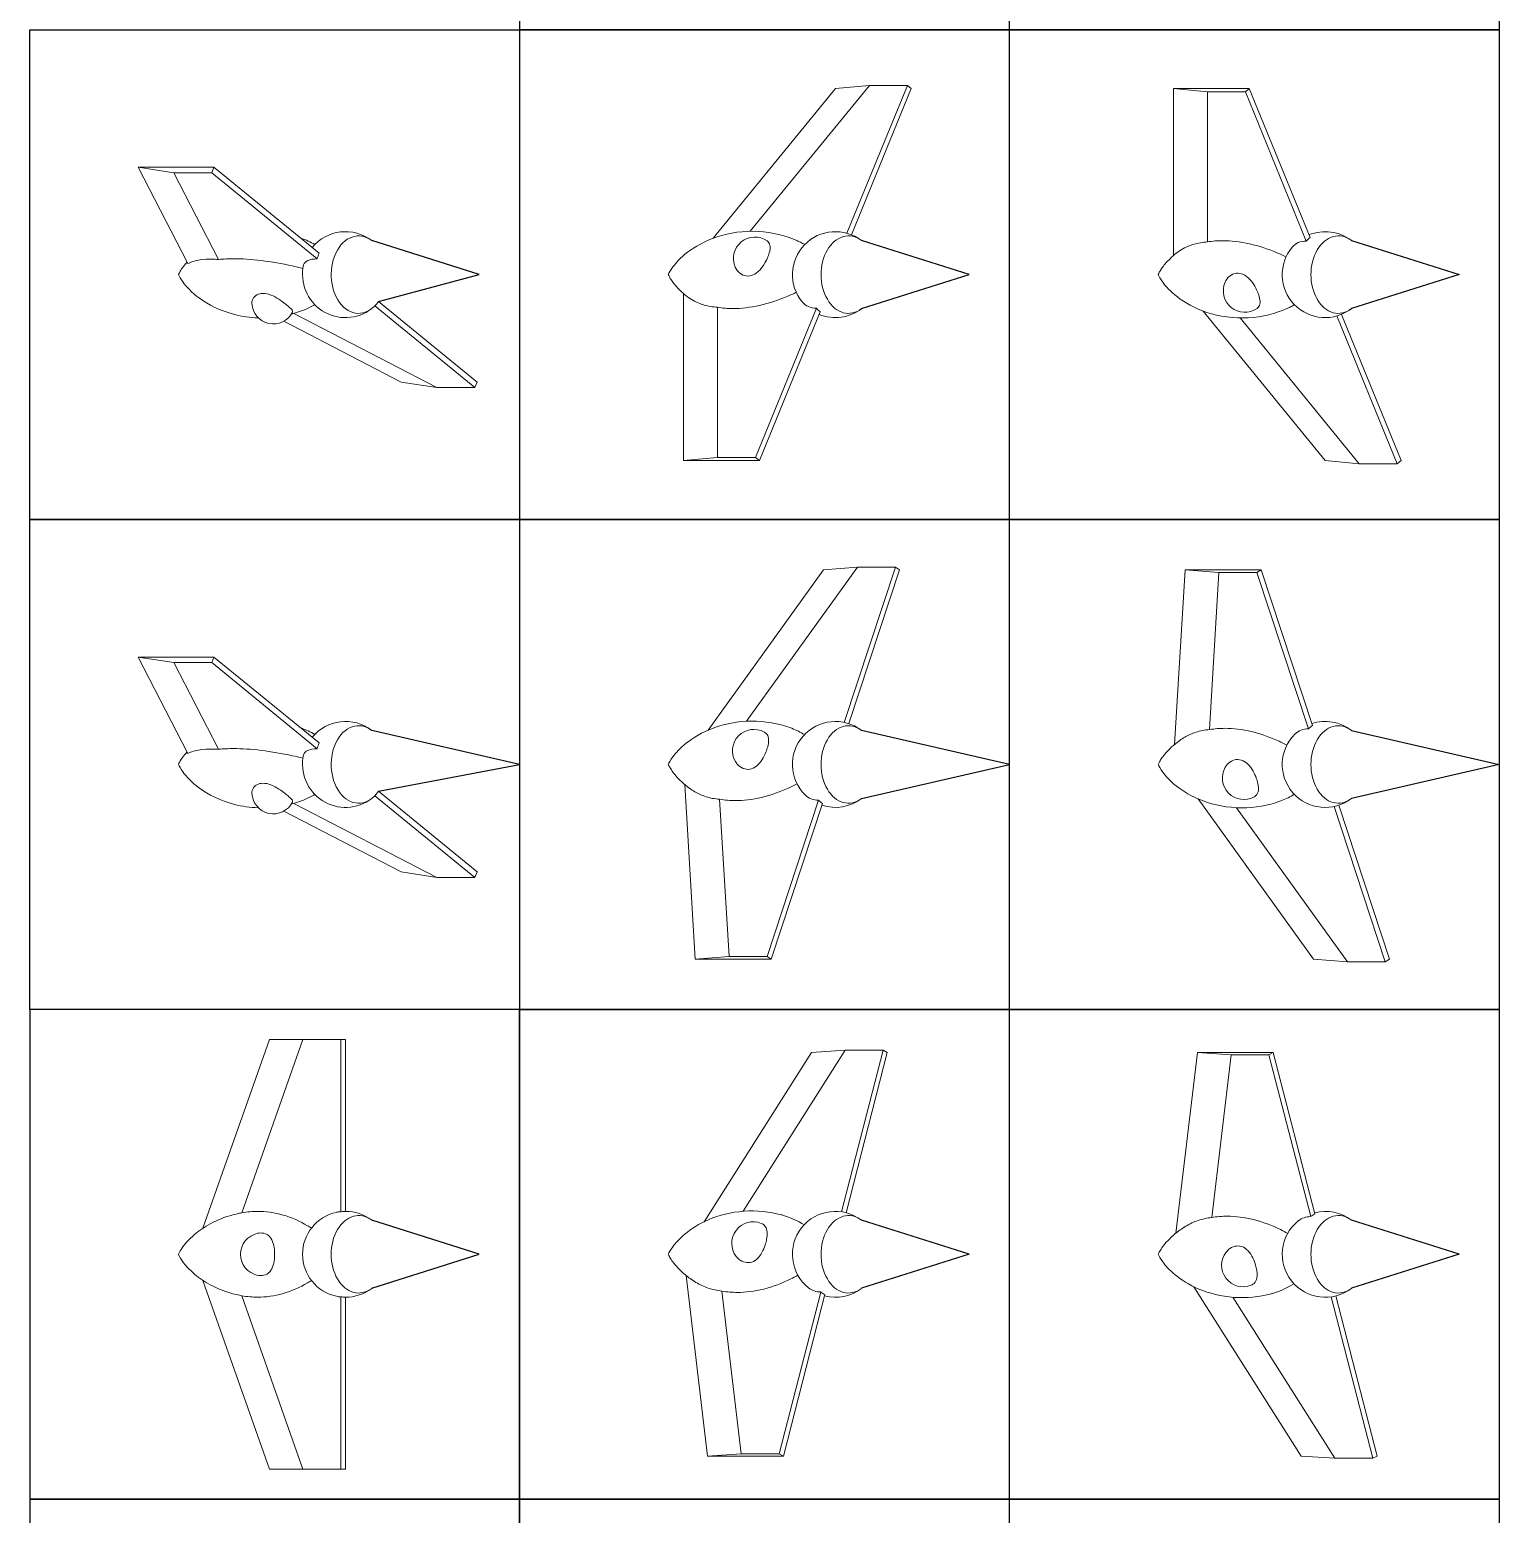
# Model space of a CAD drawing. Header units: inches. Extents: x -34 to 0, y 0 to 137.
# Drawn here: x -34.21 to 0, y 33.86 to 68.43 of the extents above; entities that cross this region are included whole.
import ezdxf

# ---------------------------------------------------------------- set-up
doc = ezdxf.new("R2010")
doc.units = ezdxf.units.IN
doc.header["$MEASUREMENT"] = 0

msp = doc.modelspace()

# ---------------------------------------------------------------- linework, layer by layer
at = {"color": 0, "linetype": 'Continuous', "lineweight": 0, "extrusion": (-0.707107, 1e-16, 0.707107)}
for p, q in [((-17.438, 63.735), (-14.665, 67.131)), ((-14.665, 67.131), (-15.457, 67.056)), ((-13.781, 67.131), (-15.187, 63.688)), ((-14.665, 67.131), (-13.781, 67.131)), ((-13.781, 67.131), (-13.689, 67.056)), ((-18.3, 63.574), (-15.457, 67.056)), ((-13.689, 67.056), (-15.079, 63.651)), ((-18.993, 58.395), (-18.993, 62.282)), ((-18.201, 58.47), (-18.201, 61.964)), ((-15.899, 61.944), (-17.317, 58.47)), ((-15.811, 61.859), (-17.225, 58.395)), ((-18.201, 58.47), (-18.993, 58.395)), ((-17.317, 58.47), (-18.201, 58.47)), ((-17.317, 58.47), (-17.225, 58.395)), ((-17.225, 58.395), (-18.993, 58.395)), ((-18.416, 52.123), (-15.731, 55.852)), ((-17.526, 52.327), (-14.943, 55.916)), ((-14.943, 55.916), (-15.731, 55.852)), ((-14.059, 55.916), (-15.252, 52.299)), ((-13.963, 55.852), (-15.144, 52.271)), ((-14.943, 55.916), (-14.059, 55.916)), ((-14.059, 55.916), (-13.963, 55.852)), ((-18.719, 46.789), (-18.965, 50.854)), ((-17.931, 46.853), (-18.152, 50.509)), ((-15.849, 50.488), (-17.048, 46.853)), ((-15.756, 50.415), (-16.951, 46.789)), ((-17.931, 46.853), (-18.719, 46.789)), ((-16.951, 46.789), (-18.719, 46.789)), ((-17.048, 46.853), (-17.931, 46.853)), ((-17.048, 46.853), (-16.951, 46.789)), ((-30.183, 40.522), (-28.63, 44.916)), ((-29.278, 40.882), (-27.852, 44.916)), ((-27.852, 44.916), (-28.63, 44.916)), ((-27.852, 44.916), (-26.968, 44.916)), ((-26.968, 44.916), (-26.968, 40.905)), ((-26.968, 44.916), (-26.862, 44.916)), ((-26.862, 44.916), (-26.862, 40.916)), ((-18.513, 40.674), (-16.016, 44.615)), ((-17.607, 40.917), (-15.232, 44.666)), ((-15.232, 44.666), (-16.016, 44.615)), ((-14.348, 44.666), (-15.315, 40.906)), ((-15.232, 44.666), (-14.348, 44.666)), ((-14.248, 44.615), (-15.208, 40.885)), ((-14.348, 44.666), (-14.248, 44.615)), ((-18.434, 35.218), (-18.934, 39.424)), ((-28.63, 34.916), (-30.183, 39.31)), ((-17.65, 35.269), (-18.101, 39.06)), ((-27.852, 34.916), (-29.278, 38.951)), ((-26.968, 38.928), (-26.968, 34.916)), ((-26.862, 38.916), (-26.862, 34.916)), ((-15.796, 39.038), (-16.766, 35.269)), ((-15.699, 38.977), (-16.666, 35.218)), ((-17.65, 35.269), (-18.434, 35.218)), ((-16.766, 35.269), (-17.65, 35.269)), ((-16.766, 35.269), (-16.666, 35.218)), ((-27.852, 34.916), (-28.63, 34.916)), ((-26.968, 34.916), (-27.852, 34.916)), ((-26.968, 34.916), (-26.862, 34.916)), ((-16.666, 35.218), (-18.434, 35.218))]:
    msp.add_line(p, q, dxfattribs=at)
at = {"color": 0, "linetype": 'Continuous', "lineweight": 0, "extrusion": (-0.707107, -1e-16, 0.707107)}
for p, q in [((-6.796, 66.981), (-7.588, 67.056)), ((-7.588, 67.056), (-7.588, 63.168)), ((-5.82, 67.056), (-7.588, 67.056)), ((-5.912, 66.981), (-6.796, 66.981)), ((-6.796, 66.981), (-6.796, 63.487)), ((-5.912, 66.981), (-5.82, 67.056)), ((-4.494, 63.507), (-5.912, 66.981)), ((-4.406, 63.592), (-5.82, 67.056)), ((-30.861, 65.096), (-31.692, 65.225)), ((-31.692, 65.225), (-30.53, 62.981)), ((-29.924, 65.225), (-31.692, 65.225)), ((-29.977, 65.096), (-30.861, 65.096)), ((-30.861, 65.096), (-29.816, 63.078)), ((-29.977, 65.096), (-29.924, 65.225)), ((-27.52, 63.09), (-29.977, 65.096)), ((-27.474, 63.225), (-29.924, 65.225)), ((-23.853, 60.096), (-26.181, 61.996)), ((-23.8, 60.225), (-26.097, 62.101)), ((-6.896, 61.877), (-4.053, 58.395)), ((-28.298, 61.639), (-25.568, 60.225)), ((-28.068, 61.82), (-24.737, 60.096)), ((-6.033, 61.716), (-3.261, 58.32)), ((-2.377, 58.32), (-3.782, 61.763)), ((-2.285, 58.395), (-3.675, 61.8)), ((-24.737, 60.096), (-25.568, 60.225)), ((-23.853, 60.096), (-23.8, 60.225)), ((-24.737, 60.096), (-23.853, 60.096)), ((-3.261, 58.32), (-4.053, 58.395)), ((-3.261, 58.32), (-2.377, 58.32)), ((-2.377, 58.32), (-2.285, 58.395)), ((-7.315, 55.852), (-7.56, 51.788)), ((-6.527, 55.789), (-7.315, 55.852)), ((-5.547, 55.852), (-7.315, 55.852)), ((-6.527, 55.789), (-6.748, 52.133)), ((-5.643, 55.789), (-6.527, 55.789)), ((-5.643, 55.789), (-5.547, 55.852)), ((-4.444, 52.154), (-5.643, 55.789)), ((-4.351, 52.227), (-5.547, 55.852)), ((-30.861, 53.691), (-31.692, 53.821)), ((-31.692, 53.821), (-30.53, 51.576)), ((-29.924, 53.821), (-31.692, 53.821)), ((-29.977, 53.691), (-30.861, 53.691)), ((-30.861, 53.691), (-29.816, 51.674)), ((-29.977, 53.691), (-29.924, 53.821)), ((-27.52, 51.685), (-29.977, 53.691)), ((-27.474, 51.821), (-29.924, 53.821)), ((-23.853, 48.691), (-26.181, 50.592)), ((-23.8, 48.821), (-26.097, 50.696)), ((-7.011, 50.519), (-4.326, 46.789)), ((-28.298, 50.234), (-25.568, 48.821)), ((-28.068, 50.415), (-24.737, 48.691)), ((-6.122, 50.314), (-3.538, 46.726)), ((-2.655, 46.726), (-3.847, 50.342)), ((-2.558, 46.789), (-3.739, 50.371)), ((-24.737, 48.691), (-25.568, 48.821)), ((-23.853, 48.691), (-23.8, 48.821)), ((-24.737, 48.691), (-23.853, 48.691)), ((-3.538, 46.726), (-4.326, 46.789)), ((-3.538, 46.726), (-2.655, 46.726)), ((-2.655, 46.726), (-2.558, 46.789)), ((-7.03, 44.615), (-7.53, 40.408)), ((-6.245, 44.563), (-7.03, 44.615)), ((-5.262, 44.615), (-7.03, 44.615)), ((-5.362, 44.563), (-5.262, 44.615)), ((-4.294, 40.856), (-5.262, 44.615)), ((-6.245, 44.563), (-6.696, 40.772)), ((-5.362, 44.563), (-6.245, 44.563)), ((-4.391, 40.794), (-5.362, 44.563)), ((-7.108, 39.159), (-4.611, 35.218)), ((-6.202, 38.915), (-3.827, 35.166)), ((-2.943, 35.166), (-3.911, 38.926)), ((-2.843, 35.218), (-3.803, 38.948)), ((-3.827, 35.166), (-4.611, 35.218)), ((-3.827, 35.166), (-2.943, 35.166)), ((-2.943, 35.166), (-2.843, 35.218))]:
    msp.add_line(p, q, dxfattribs=at)
for p, q in [((-23.746, 62.725), (-26.252, 63.518)), ((-12.342, 62.725), (-14.847, 63.518)), ((-3.443, 63.518), (-0.937, 62.725)), ((-26.097, 62.101), (-23.746, 62.725)), ((-14.847, 61.933), (-12.342, 62.725)), ((-0.937, 62.725), (-3.443, 61.933)), ((-22.809, 51.321), (-26.252, 52.113)), ((-11.405, 51.321), (-14.847, 52.113)), ((-3.443, 52.113), (0, 51.321)), ((-26.097, 50.696), (-22.809, 51.321)), ((-14.847, 50.528), (-11.405, 51.321)), ((0, 51.321), (-3.443, 50.528)), ((-23.746, 39.916), (-26.252, 40.709)), ((-12.342, 39.916), (-14.847, 40.709)), ((-0.937, 39.916), (-3.443, 40.709)), ((-26.252, 39.124), (-23.746, 39.916)), ((-12.342, 39.916), (-14.847, 39.124)), ((-0.937, 39.916), (-3.443, 39.124))]:
    msp.add_line(p, q)
for points in [[(-22.809, 79.832), (-22.809, 68.428), (-11.405, 68.428), (-11.405, 79.832)], [(-11.405, 68.428), (-11.405, 79.832), (0, 79.832), (0, 68.428)], [(-34.214, 57.023), (-34.214, 68.428), (-22.809, 68.428), (-22.809, 57.023)], [(-22.809, 68.428), (-22.809, 57.023), (-11.405, 57.023), (-11.405, 68.428)], [(-11.405, 57.023), (-11.405, 68.428), (0, 68.428), (0, 57.023)], [(-34.214, 45.619), (-34.214, 57.023), (-22.809, 57.023), (-22.809, 45.619)], [(-22.809, 57.023), (-22.809, 45.619), (-11.405, 45.619), (-11.405, 57.023)], [(-11.405, 45.619), (-11.405, 57.023), (0, 57.023), (0, 45.619)], [(-34.214, 45.619), (-34.214, 34.214), (-22.809, 34.214), (-22.809, 45.619)], [(-22.809, 45.619), (-22.809, 34.214), (-11.405, 34.214), (-11.405, 45.619)], [(-11.405, 34.214), (-11.405, 45.619), (0, 45.619), (0, 34.214)], [(-34.214, 34.214), (-34.214, 22.809), (-22.809, 22.809), (-22.809, 34.214)], [(-22.809, 34.214), (-22.809, 22.809), (-11.405, 22.809), (-11.405, 34.214)], [(-11.405, 22.809), (-11.405, 34.214), (0, 34.214), (0, 22.809)]]:
    msp.add_lwpolyline(points, close=True)
at = {"color": 0, "linetype": 'Continuous', "lineweight": 0}
for centre, radius, start, end in [((-26.862, 62.725), 1, 52.4083, 140.7685), ((-17.331, 63.1), 0.5, 55.1944, 203.5751), ((-15.457, 62.725), 1, 52.4083, 219.8311), ((-4.053, 62.725), 1, 52.4083, 112.2077), ((-4.053, 62.725), 1, 140.1689, 307.5917), ((-26.862, 62.725), 1, 167.0199, 307.5917), ((-5.926, 62.35), 0.5, 156.4249, 304.8056), ((-28.541, 62.076), 0.5, 182.7599, 333.2272), ((-15.457, 62.725), 1, 247.7923, 307.5917), ((-26.862, 51.321), 1, 52.4083, 140.7685), ((-15.457, 51.321), 1, 52.4083, 225.3288), ((-4.053, 51.321), 1, 52.4083, 108.2489), ((-17.352, 51.638), 0.5, 61.2563, 210.2467), ((-4.053, 51.321), 1, 134.6712, 307.5917), ((-26.862, 51.321), 1, 167.0199, 307.5917), ((-5.947, 51.004), 0.5, 149.7533, 298.7437), ((-28.541, 50.671), 0.5, 182.7599, 333.2272), ((-15.457, 51.321), 1, 251.7511, 307.5917), ((-26.862, 39.916), 1, 102.2473, 257.7527), ((-26.862, 39.916), 1, 52.4083, 90), ((-15.457, 39.916), 1, 52.4083, 231.1848), ((-4.053, 39.916), 1, 52.4083, 104.4328), ((-17.37, 40.173), 0.5, 67.884, 218.0818), ((-4.053, 39.916), 1, 128.8152, 307.5917), ((-28.806, 39.916), 0.5, 101.783, 258.217), ((-5.965, 39.66), 0.5, 141.9182, 292.116), ((-26.862, 39.916), 1, 270, 307.5917), ((-15.457, 39.916), 1, 255.5672, 307.5917)]:
    msp.add_arc(centre, radius, start, end, dxfattribs=at)
at = {"color": 0, "linetype": 'Continuous', "lineweight": 0, "extrusion": (-5e-16, 0, -1)}
for centre, major_axis, ratio, start_param, end_param in [((-26.557, 62.725), (0, 0.902), 0.707107, 2.335796, 6.781706), ((-3.748, 62.725), (0, 0.902), 0.707107, 2.643072, 6.781706), ((-4.144, 62.65), (-0.625, 0.766), 0.612372, 6.165394, 6.746833), ((-4.053, 62.725), (0, 1), 0.707107, 5.609018, 5.759587), ((-26.557, 51.321), (0, 0.902), 0.707107, 2.335796, 6.781706), ((-4.053, 51.321), (0, 1), 0.707107, 5.696285, 5.846853), ((-3.748, 51.321), (0, 0.902), 0.707107, 2.643072, 6.781706), ((-3.748, 39.916), (0, 0.902), 0.707107, 2.643072, 6.781706), ((-4.053, 39.916), (0, 1), 0.707107, 5.783551, 5.934119)]:
    msp.add_ellipse(centre, major_axis=major_axis, ratio=ratio, start_param=start_param, end_param=end_param, dxfattribs=at)
at = {"color": 0, "linetype": 'Continuous', "lineweight": 0}
for centre, major_axis, ratio, start_param, end_param in [((-15.152, 62.725), (0, -0.902), 0.707107, 2.643072, 6.781706), ((-15.549, 62.8), (-0.625, -0.766), 0.612372, 6.165394, 6.746833), ((-15.457, 62.725), (0, -1), 0.707107, 5.609018, 5.759587), ((-15.152, 51.321), (0, -0.902), 0.707107, 2.643072, 6.781706), ((-15.553, 51.384), (-0.544, -0.825), 0.640856, 6.156189, 6.683037), ((-15.457, 51.321), (0, -1), 0.707107, 5.696285, 5.846853), ((-26.557, 39.916), (0, -0.902), 0.707107, 2.643072, 6.781706), ((-26.968, 39.916), (0, -0.989), 0.707107, 3.141593, 3.293897), ((-26.862, 39.916), (0, -1), 0.707107, 3.141593, 3.292161), ((-15.152, 39.916), (0, -0.902), 0.707107, 2.643072, 6.781706), ((-15.557, 39.968), (-0.452, -0.879), 0.664463, 6.147878, 6.612734), ((-26.968, 39.916), (0, -0.989), 0.707107, 6.130881, 6.283185), ((-26.862, 39.916), (0, -1), 0.707107, 6.132617, 6.283185), ((-15.457, 39.916), (0, -1), 0.707107, 5.783551, 5.934119)]:
    msp.add_ellipse(centre, major_axis=major_axis, ratio=ratio, start_param=start_param, end_param=end_param, dxfattribs=at)
at = {"color": 0, "linetype": 'Continuous', "lineweight": 0, "extrusion": (-3e-16, 0, -1)}
for centre in [(-26.915, 62.596), (-26.915, 51.191)]:
    msp.add_ellipse(centre, major_axis=(-0.915, 0.374), ratio=0.353553, start_param=6.22581, end_param=6.99691, dxfattribs=at)
at = {"color": 0, "linetype": 'Continuous', "lineweight": 0, "extrusion": (-5e-16, 1e-16, -1)}
for centre in [(-26.862, 62.725), (-26.862, 51.321)]:
    msp.add_ellipse(centre, major_axis=(0, -1), ratio=0.707107, start_param=1.943827, end_param=2.094395, dxfattribs=at)
at = {"color": 0, "linetype": 'Continuous', "lineweight": 0, "extrusion": (-4e-16, 0, -1)}
msp.add_ellipse((-4.149, 51.257), major_axis=(-0.544, 0.825), ratio=0.640856, start_param=6.156189, end_param=6.683037, dxfattribs=at)
at = {"color": 0, "linetype": 'Continuous', "lineweight": 0, "extrusion": (-4e-16, 1e-16, -1)}
msp.add_ellipse((-4.152, 39.865), major_axis=(-0.452, 0.879), ratio=0.664463, start_param=6.147878, end_param=6.612734, dxfattribs=at)
at = {"color": 0, "linetype": 'Continuous', "lineweight": 0}
for points, knots in [([(-19.346, 62.725), (-19.33, 62.762), (-19.3, 62.822), (-19.172, 62.996), (-19.066, 63.117), (-18.73, 63.375), (-18.499, 63.51), (-17.925, 63.7), (-17.584, 63.749), (-16.922, 63.713), (-16.605, 63.63), (-16.323, 63.504), (-16.296, 63.491), (-16.269, 63.478)], [5.276097, 5.276097, 5.276097, 5.276097, 5.517027, 5.517027, 5.785287, 5.785287, 6.053546, 6.053546, 6.321806, 6.321806, 6.588102, 6.588102, 6.617395, 6.617395, 6.617395, 6.617395]), ([(-17.789, 62.901), (-17.765, 62.845), (-17.727, 62.795), (-17.635, 62.723), (-17.581, 62.702), (-17.485, 62.689), (-17.428, 62.695), (-17.317, 62.742), (-17.263, 62.783), (-17.171, 62.882), (-17.13, 62.941), (-17.066, 63.053), (-17.042, 63.105), (-17.015, 63.173), (-16.996, 63.223), (-16.974, 63.323), (-16.97, 63.373), (-16.989, 63.454), (-17.011, 63.487), (-17.045, 63.511)], [0.237631, 0.237631, 0.237631, 0.237631, 0.353848, 0.353848, 0.471797, 0.471797, 0.589747, 0.589747, 0.707696, 0.707696, 0.825645, 0.825645, 0.943595, 0.943595, 1.061544, 1.061544, 1.179493, 1.179493, 1.294558, 1.294558, 1.294558, 1.294558]), ([(-7.558, 63.194), (-7.465, 63.272), (-7.359, 63.337), (-7.154, 63.423), (-7.058, 63.451), (-6.905, 63.477), (-6.851, 63.483), (-6.796, 63.487)], [5.990038, 5.990038, 5.990038, 5.990038, 6.620051, 6.620051, 7.114582, 7.114582, 7.381921, 7.381921, 7.381921, 7.381921]), ([(-6.796, 63.487), (-6.677, 63.506), (-6.555, 63.515), (-6.249, 63.515), (-6.035, 63.492), (-5.595, 63.393), (-5.368, 63.317), (-5.097, 63.201), (-5.031, 63.17), (-4.964, 63.137)], [7.564841, 7.564841, 7.564841, 7.564841, 8.068828, 8.068828, 8.863051, 8.863051, 9.657275, 9.657275, 9.891875, 9.891875, 9.891875, 9.891875]), ([(-30.53, 62.981), (-30.455, 63.022), (-30.358, 63.052), (-30.163, 63.081), (-30.073, 63.086), (-29.925, 63.085), (-29.871, 63.082), (-29.816, 63.078)], [5.920552, 5.920552, 5.920552, 5.920552, 6.620051, 6.620051, 7.114582, 7.114582, 7.381921, 7.381921, 7.381921, 7.381921]), ([(-29.816, 63.078), (-29.703, 63.09), (-29.584, 63.095), (-29.278, 63.095), (-29.057, 63.082), (-28.587, 63.024), (-28.338, 62.98), (-28.024, 62.911), (-27.939, 62.891), (-27.851, 62.87)], [7.564841, 7.564841, 7.564841, 7.564841, 8.068828, 8.068828, 8.863051, 8.863051, 9.657275, 9.657275, 9.920506, 9.920506, 9.920506, 9.920506]), ([(-30.751, 62.725), (-30.734, 62.689), (-30.704, 62.629), (-30.571, 62.448), (-30.453, 62.314), (-30.064, 62.03), (-29.785, 61.883), (-29.271, 61.752), (-29.082, 61.724), (-28.89, 61.717)], [5.2760971, 5.2760971, 5.2760971, 5.2760971, 5.517027, 5.517027, 5.8068862, 5.8068862, 6.1047692, 6.1047692, 6.2592904, 6.2592904, 6.2592904, 6.2592904]), ([(-18.963, 62.257), (-19.016, 62.301), (-19.062, 62.345), (-19.142, 62.427), (-19.175, 62.465), (-19.232, 62.536), (-19.255, 62.568), (-19.293, 62.625), (-19.308, 62.65), (-19.331, 62.693), (-19.34, 62.711), (-19.346, 62.725)], [3.6756878, 3.6756878, 3.6756878, 3.6756878, 3.7702864, 3.7702864, 3.864885, 3.864885, 3.9594836, 3.9594836, 4.0540822, 4.0540822, 4.1486808, 4.1486808, 4.1486808, 4.1486808]), ([(-7.942, 62.725), (-7.925, 62.689), (-7.895, 62.629), (-7.767, 62.455), (-7.661, 62.334), (-7.326, 62.076), (-7.094, 61.941), (-6.52, 61.751), (-6.18, 61.702), (-5.517, 61.738), (-5.201, 61.821), (-4.918, 61.947), (-4.891, 61.96), (-4.865, 61.973)], [5.276097, 5.276097, 5.276097, 5.276097, 5.517027, 5.517027, 5.785287, 5.785287, 6.053546, 6.053546, 6.321806, 6.321806, 6.588102, 6.588102, 6.617395, 6.617395, 6.617395, 6.617395]), ([(-6.384, 62.55), (-6.36, 62.606), (-6.322, 62.656), (-6.23, 62.728), (-6.177, 62.749), (-6.08, 62.762), (-6.023, 62.756), (-5.912, 62.709), (-5.858, 62.668), (-5.766, 62.569), (-5.725, 62.51), (-5.661, 62.398), (-5.638, 62.346), (-5.61, 62.278), (-5.592, 62.228), (-5.569, 62.128), (-5.566, 62.078), (-5.584, 61.997), (-5.606, 61.964), (-5.641, 61.94)], [0.237631, 0.237631, 0.237631, 0.237631, 0.353848, 0.353848, 0.471797, 0.471797, 0.589747, 0.589747, 0.707696, 0.707696, 0.825645, 0.825645, 0.943595, 0.943595, 1.061544, 1.061544, 1.179493, 1.179493, 1.294558, 1.294558, 1.294558, 1.294558]), ([(-29.041, 62.052), (-29.041, 62.063), (-29.041, 62.074), (-29.035, 62.131), (-29.014, 62.176), (-28.949, 62.245), (-28.904, 62.269), (-28.814, 62.291), (-28.756, 62.292), (-28.631, 62.266), (-28.564, 62.238), (-28.441, 62.171), (-28.381, 62.131), (-28.282, 62.06), (-28.243, 62.029), (-28.195, 61.99), (-28.162, 61.962), (-28.111, 61.911), (-28.094, 61.888), (-28.091, 61.863), (-28.092, 61.857), (-28.095, 61.851)], [0.207495, 0.207495, 0.207495, 0.207495, 0.235899, 0.235899, 0.353848, 0.353848, 0.471797, 0.471797, 0.589747, 0.589747, 0.707696, 0.707696, 0.825645, 0.825645, 0.943595, 0.943595, 1.061544, 1.061544, 1.179493, 1.179493, 1.219982, 1.219982, 1.219982, 1.219982]), ([(-18.963, 62.257), (-18.87, 62.179), (-18.764, 62.114), (-18.558, 62.028), (-18.462, 62), (-18.31, 61.974), (-18.255, 61.968), (-18.201, 61.964)], [5.990038, 5.990038, 5.990038, 5.990038, 6.620051, 6.620051, 7.114582, 7.114582, 7.381921, 7.381921, 7.381921, 7.381921]), ([(-18.201, 61.964), (-18.082, 61.945), (-17.959, 61.936), (-17.654, 61.936), (-17.44, 61.959), (-16.999, 62.058), (-16.773, 62.134), (-16.502, 62.25), (-16.436, 62.281), (-16.369, 62.314)], [7.564841, 7.564841, 7.564841, 7.564841, 8.068828, 8.068828, 8.863051, 8.863051, 9.657275, 9.657275, 9.891875, 9.891875, 9.891875, 9.891875]), ([(-28.121, 61.805), (-27.925, 61.858), (-27.749, 61.931), (-27.592, 62.015), (-27.583, 62.02), (-27.575, 62.024)], [6.4714063, 6.4714063, 6.4714063, 6.4714063, 6.6453266, 6.6453266, 6.6551767, 6.6551767, 6.6551767, 6.6551767]), ([(-19.346, 51.321), (-19.33, 51.358), (-19.3, 51.417), (-19.175, 51.587), (-19.077, 51.7), (-18.771, 51.942), (-18.562, 52.071), (-18.04, 52.266), (-17.727, 52.329), (-17.094, 52.332), (-16.779, 52.273), (-16.501, 52.173), (-16.487, 52.168), (-16.474, 52.163)], [5.276097, 5.276097, 5.276097, 5.276097, 5.517027, 5.517027, 5.771126, 5.771126, 6.025225, 6.025225, 6.279323, 6.279323, 6.533422, 6.533422, 6.546591, 6.546591, 6.546591, 6.546591]), ([(-7.441, 51.881), (-7.512, 51.829), (-7.575, 51.777), (-7.681, 51.679), (-7.725, 51.633), (-7.799, 51.547), (-7.829, 51.508), (-7.877, 51.439), (-7.896, 51.409), (-7.924, 51.358), (-7.934, 51.337), (-7.942, 51.321)], [3.6122697, 3.6122697, 3.6122697, 3.6122697, 3.7195519, 3.7195519, 3.8268342, 3.8268342, 3.9341164, 3.9341164, 4.0413986, 4.0413986, 4.1486808, 4.1486808, 4.1486808, 4.1486808]), ([(-7.44, 51.881), (-7.366, 51.934), (-7.286, 51.98), (-7.109, 52.059), (-7.012, 52.09), (-6.857, 52.121), (-6.802, 52.128), (-6.748, 52.133)], [6.172485, 6.172485, 6.172485, 6.172485, 6.620051, 6.620051, 7.114582, 7.114582, 7.381921, 7.381921, 7.381921, 7.381921]), ([(-6.748, 52.133), (-6.627, 52.153), (-6.505, 52.162), (-6.199, 52.162), (-5.986, 52.138), (-5.552, 52.035), (-5.33, 51.955), (-5.069, 51.834), (-5.008, 51.804), (-4.946, 51.771)], [7.564841, 7.564841, 7.564841, 7.564841, 8.068828, 8.068828, 8.863051, 8.863051, 9.657275, 9.657275, 9.882194, 9.882194, 9.882194, 9.882194]), ([(-30.53, 51.576), (-30.455, 51.617), (-30.358, 51.647), (-30.163, 51.676), (-30.073, 51.682), (-29.925, 51.68), (-29.871, 51.678), (-29.816, 51.674)], [5.920552, 5.920552, 5.920552, 5.920552, 6.620051, 6.620051, 7.114582, 7.114582, 7.381921, 7.381921, 7.381921, 7.381921]), ([(-29.816, 51.674), (-29.703, 51.685), (-29.584, 51.69), (-29.278, 51.69), (-29.057, 51.677), (-28.587, 51.62), (-28.338, 51.576), (-28.024, 51.507), (-27.939, 51.487), (-27.851, 51.465)], [7.564841, 7.564841, 7.564841, 7.564841, 8.068828, 8.068828, 8.863051, 8.863051, 9.657275, 9.657275, 9.920506, 9.920506, 9.920506, 9.920506]), ([(-30.751, 51.321), (-30.734, 51.284), (-30.704, 51.224), (-30.571, 51.043), (-30.453, 50.909), (-30.064, 50.625), (-29.785, 50.478), (-29.271, 50.347), (-29.082, 50.319), (-28.89, 50.313)], [5.2760971, 5.2760971, 5.2760971, 5.2760971, 5.517027, 5.517027, 5.8068862, 5.8068862, 6.1047692, 6.1047692, 6.2592904, 6.2592904, 6.2592904, 6.2592904]), ([(-18.845, 50.761), (-18.917, 50.813), (-18.979, 50.864), (-19.086, 50.962), (-19.13, 51.009), (-19.204, 51.095), (-19.234, 51.134), (-19.282, 51.203), (-19.3, 51.233), (-19.329, 51.284), (-19.339, 51.304), (-19.346, 51.321)], [3.6122697, 3.6122697, 3.6122697, 3.6122697, 3.7195519, 3.7195519, 3.8268342, 3.8268342, 3.9341164, 3.9341164, 4.0413986, 4.0413986, 4.1486808, 4.1486808, 4.1486808, 4.1486808]), ([(-7.942, 51.321), (-7.925, 51.284), (-7.895, 51.224), (-7.771, 51.055), (-7.672, 50.942), (-7.367, 50.699), (-7.158, 50.57), (-6.635, 50.375), (-6.322, 50.313), (-5.689, 50.31), (-5.374, 50.369), (-5.096, 50.469), (-5.083, 50.474), (-5.069, 50.479)], [5.276097, 5.276097, 5.276097, 5.276097, 5.517027, 5.517027, 5.771126, 5.771126, 6.025225, 6.025225, 6.279323, 6.279323, 6.533422, 6.533422, 6.546591, 6.546591, 6.546591, 6.546591]), ([(-29.041, 50.647), (-29.041, 50.658), (-29.041, 50.669), (-29.035, 50.726), (-29.014, 50.771), (-28.949, 50.841), (-28.904, 50.864), (-28.814, 50.886), (-28.756, 50.887), (-28.631, 50.861), (-28.564, 50.833), (-28.441, 50.767), (-28.381, 50.727), (-28.282, 50.655), (-28.243, 50.624), (-28.195, 50.585), (-28.162, 50.557), (-28.111, 50.506), (-28.094, 50.483), (-28.091, 50.458), (-28.092, 50.452), (-28.095, 50.446)], [0.207495, 0.207495, 0.207495, 0.207495, 0.235899, 0.235899, 0.353848, 0.353848, 0.471797, 0.471797, 0.589747, 0.589747, 0.707696, 0.707696, 0.825645, 0.825645, 0.943595, 0.943595, 1.061544, 1.061544, 1.179493, 1.179493, 1.219982, 1.219982, 1.219982, 1.219982]), ([(-18.152, 50.509), (-18.032, 50.489), (-17.909, 50.479), (-17.603, 50.479), (-17.391, 50.503), (-16.957, 50.607), (-16.735, 50.687), (-16.474, 50.807), (-16.413, 50.838), (-16.35, 50.871)], [7.564841, 7.564841, 7.564841, 7.564841, 8.068828, 8.068828, 8.863051, 8.863051, 9.657275, 9.657275, 9.882194, 9.882194, 9.882194, 9.882194]), ([(-28.121, 50.401), (-27.925, 50.453), (-27.749, 50.526), (-27.592, 50.611), (-27.583, 50.615), (-27.575, 50.62)], [6.4714063, 6.4714063, 6.4714063, 6.4714063, 6.6453266, 6.6453266, 6.6551767, 6.6551767, 6.6551767, 6.6551767]), ([(-18.845, 50.761), (-18.771, 50.708), (-18.691, 50.661), (-18.514, 50.583), (-18.416, 50.552), (-18.262, 50.521), (-18.207, 50.514), (-18.152, 50.509)], [6.172485, 6.172485, 6.172485, 6.172485, 6.620051, 6.620051, 7.114582, 7.114582, 7.381921, 7.381921, 7.381921, 7.381921]), ([(-30.751, 39.916), (-30.739, 39.943), (-30.72, 39.98), (-30.657, 40.08), (-30.612, 40.142), (-30.482, 40.284), (-30.398, 40.365), (-30.178, 40.531), (-30.043, 40.616), (-29.721, 40.765), (-29.535, 40.83), (-29.333, 40.871)], [5.2760971, 5.2760971, 5.2760971, 5.2760971, 5.448392, 5.448392, 5.6206868, 5.6206868, 5.7929817, 5.7929817, 5.9652766, 5.9652766, 6.1375714, 6.1375714, 6.1375714, 6.1375714]), ([(-27.656, 40.524), (-27.687, 40.545), (-27.718, 40.564), (-27.919, 40.686), (-28.115, 40.774), (-28.515, 40.888), (-28.719, 40.915), (-29.025, 40.915), (-29.151, 40.904), (-29.278, 40.882)], [0.96433, 0.96433, 0.96433, 0.96433, 1.101163, 1.101163, 1.895386, 1.895386, 2.689609, 2.689609, 3.193596, 3.193596, 3.193596, 3.193596]), ([(-16.186, 40.601), (-16.331, 40.695), (-16.501, 40.775), (-16.694, 40.83), (-16.705, 40.833), (-16.716, 40.836)], [1.1212686, 1.1212686, 1.1212686, 1.1212686, 1.895386, 1.895386, 1.9427703, 1.9427703, 1.9427703, 1.9427703]), ([(-6.696, 40.772), (-6.574, 40.793), (-6.451, 40.803), (-6.145, 40.803), (-5.934, 40.778), (-5.507, 40.671), (-5.29, 40.588), (-5.04, 40.464), (-4.983, 40.435), (-4.926, 40.403)], [7.564841, 7.564841, 7.564841, 7.564841, 8.068828, 8.068828, 8.863051, 8.863051, 9.657275, 9.657275, 9.870424, 9.870424, 9.870424, 9.870424]), ([(-17.763, 39.864), (-17.738, 39.832), (-17.707, 39.803), (-17.624, 39.746), (-17.568, 39.728), (-17.47, 39.719), (-17.414, 39.727), (-17.309, 39.778), (-17.261, 39.821), (-17.181, 39.925), (-17.148, 39.987), (-17.098, 40.106), (-17.081, 40.162), (-17.062, 40.236), (-17.05, 40.291), (-17.041, 40.402), (-17.044, 40.457), (-17.073, 40.55), (-17.101, 40.588), (-17.153, 40.623), (-17.167, 40.63), (-17.182, 40.636)], [0.277914, 0.277914, 0.277914, 0.277914, 0.353848, 0.353848, 0.471797, 0.471797, 0.589747, 0.589747, 0.707696, 0.707696, 0.825645, 0.825645, 0.943595, 0.943595, 1.061544, 1.061544, 1.179493, 1.179493, 1.297443, 1.297443, 1.336255, 1.336255, 1.336255, 1.336255]), ([(-7.299, 40.57), (-7.393, 40.513), (-7.474, 40.454), (-7.613, 40.34), (-7.671, 40.284), (-7.767, 40.182), (-7.805, 40.136), (-7.865, 40.054), (-7.887, 40.018), (-7.922, 39.959), (-7.933, 39.935), (-7.942, 39.916)], [3.54719, 3.54719, 3.54719, 3.54719, 3.6674882, 3.6674882, 3.7877863, 3.7877863, 3.9080845, 3.9080845, 4.0283827, 4.0283827, 4.1486808, 4.1486808, 4.1486808, 4.1486808]), ([(-7.299, 40.57), (-7.253, 40.597), (-7.206, 40.623), (-7.063, 40.69), (-6.963, 40.723), (-6.807, 40.758), (-6.751, 40.767), (-6.696, 40.772)], [6.371694, 6.371694, 6.371694, 6.371694, 6.620051, 6.620051, 7.114582, 7.114582, 7.381921, 7.381921, 7.381921, 7.381921]), ([(-28.909, 39.427), (-28.884, 39.422), (-28.86, 39.419), (-28.788, 39.419), (-28.734, 39.43), (-28.643, 39.485), (-28.605, 39.529), (-28.551, 39.633), (-28.534, 39.696), (-28.514, 39.818), (-28.512, 39.877), (-28.512, 39.956), (-28.514, 40.015), (-28.534, 40.137), (-28.551, 40.2), (-28.605, 40.304), (-28.643, 40.347), (-28.734, 40.402), (-28.788, 40.414), (-28.86, 40.413), (-28.884, 40.411), (-28.909, 40.405)], [0.419673, 0.419673, 0.419673, 0.419673, 0.471797, 0.471797, 0.589747, 0.589747, 0.707696, 0.707696, 0.825645, 0.825645, 0.943595, 0.943595, 1.061544, 1.061544, 1.179493, 1.179493, 1.297443, 1.297443, 1.415392, 1.415392, 1.467517, 1.467517, 1.467517, 1.467517]), ([(-6.359, 39.968), (-6.333, 40.001), (-6.303, 40.029), (-6.22, 40.086), (-6.164, 40.105), (-6.066, 40.114), (-6.009, 40.106), (-5.905, 40.054), (-5.856, 40.011), (-5.776, 39.908), (-5.743, 39.845), (-5.693, 39.726), (-5.677, 39.67), (-5.658, 39.596), (-5.646, 39.542), (-5.636, 39.431), (-5.639, 39.375), (-5.669, 39.283), (-5.696, 39.244), (-5.748, 39.21), (-5.762, 39.203), (-5.777, 39.197)], [0.277914, 0.277914, 0.277914, 0.277914, 0.353848, 0.353848, 0.471797, 0.471797, 0.589747, 0.589747, 0.707696, 0.707696, 0.825645, 0.825645, 0.943595, 0.943595, 1.061544, 1.061544, 1.179493, 1.179493, 1.297443, 1.297443, 1.336255, 1.336255, 1.336255, 1.336255]), ([(-29.333, 38.961), (-29.535, 39.003), (-29.721, 39.067), (-30.043, 39.217), (-30.178, 39.302), (-30.398, 39.467), (-30.482, 39.548), (-30.612, 39.691), (-30.657, 39.753), (-30.72, 39.852), (-30.739, 39.89), (-30.751, 39.916)], [3.2872065, 3.2872065, 3.2872065, 3.2872065, 3.4595014, 3.4595014, 3.6317962, 3.6317962, 3.8040911, 3.8040911, 3.976386, 3.976386, 4.1486808, 4.1486808, 4.1486808, 4.1486808]), ([(-18.703, 39.263), (-18.797, 39.32), (-18.879, 39.379), (-19.018, 39.493), (-19.076, 39.548), (-19.171, 39.65), (-19.209, 39.697), (-19.27, 39.779), (-19.292, 39.814), (-19.326, 39.874), (-19.338, 39.898), (-19.346, 39.916)], [3.54719, 3.54719, 3.54719, 3.54719, 3.6674882, 3.6674882, 3.7877863, 3.7877863, 3.9080845, 3.9080845, 4.0283827, 4.0283827, 4.1486808, 4.1486808, 4.1486808, 4.1486808]), ([(-7.942, 39.916), (-7.925, 39.88), (-7.895, 39.821), (-7.776, 39.658), (-7.686, 39.553), (-7.412, 39.327), (-7.226, 39.205), (-6.758, 39.008), (-6.476, 38.935), (-5.885, 38.892), (-5.58, 38.924), (-5.312, 38.996)], [5.276097, 5.276097, 5.276097, 5.276097, 5.515163, 5.515163, 5.754228, 5.754228, 5.993294, 5.993294, 6.23236, 6.23236, 6.471425, 6.471425, 6.471425, 6.471425]), ([(-18.101, 39.06), (-17.979, 39.039), (-17.856, 39.029), (-17.55, 39.029), (-17.339, 39.054), (-16.911, 39.162), (-16.695, 39.244), (-16.444, 39.368), (-16.388, 39.398), (-16.331, 39.43)], [7.564841, 7.564841, 7.564841, 7.564841, 8.068828, 8.068828, 8.863051, 8.863051, 9.657275, 9.657275, 9.870424, 9.870424, 9.870424, 9.870424]), ([(-18.703, 39.263), (-18.658, 39.235), (-18.611, 39.21), (-18.467, 39.143), (-18.367, 39.109), (-18.211, 39.075), (-18.156, 39.066), (-18.101, 39.06)], [6.371694, 6.371694, 6.371694, 6.371694, 6.620051, 6.620051, 7.114582, 7.114582, 7.381921, 7.381921, 7.381921, 7.381921]), ([(-4.782, 39.232), (-4.926, 39.138), (-5.097, 39.058), (-5.289, 39.002), (-5.3, 38.999), (-5.312, 38.996)], [1.1212686, 1.1212686, 1.1212686, 1.1212686, 1.895386, 1.895386, 1.9427703, 1.9427703, 1.9427703, 1.9427703])]:
    msp.add_open_spline(points, degree=3, knots=knots, dxfattribs=at)
for points in [[(-27.575, 63.427), (-27.673, 63.481), (-27.784, 63.532), (-27.905, 63.577)], [(-27.575, 52.022), (-27.673, 52.076), (-27.784, 52.128), (-27.905, 52.172)], [(-4.772, 50.626), (-4.862, 50.57), (-4.963, 50.52), (-5.07, 50.479)]]:
    msp.add_open_spline(points, degree=3, dxfattribs=at)
at = {"color": 0, "linetype": 'Continuous', "lineweight": 0, "extrusion": (-1.7779e-12, -3.3384e-12, -1)}
msp.add_open_spline([(-16.171, 63.426), (-16.203, 63.444), (-16.236, 63.461), (-16.269, 63.478)], degree=3, dxfattribs=at)
at = {"color": 0, "linetype": 'Continuous', "lineweight": 0, "extrusion": (-2.959e-13, 2.009e-13, -1)}
for points in [[(-30.55, 63.019), (-30.639, 62.92), (-30.69, 62.84), (-30.734, 62.761), (-30.744, 62.741), (-30.751, 62.725)], [(-30.55, 51.615), (-30.639, 51.516), (-30.69, 51.436), (-30.734, 51.356), (-30.744, 51.336), (-30.751, 51.321)]]:
    msp.add_open_spline(points, degree=3, knots=[3.8062949, 3.8062949, 3.8062949, 3.8062949, 4.0466068, 4.0466068, 4.1486808, 4.1486808, 4.1486808, 4.1486808], dxfattribs=at)
at = {"color": 0, "linetype": 'Continuous', "lineweight": 0, "extrusion": (2.608e-13, -2.125e-13, -1)}
msp.add_open_spline([(-7.558, 63.194), (-7.611, 63.15), (-7.658, 63.106), (-7.737, 63.024), (-7.771, 62.986), (-7.827, 62.915), (-7.85, 62.883), (-7.888, 62.826), (-7.903, 62.801), (-7.927, 62.758), (-7.935, 62.74), (-7.942, 62.725)], degree=3, knots=[3.6756878, 3.6756878, 3.6756878, 3.6756878, 3.7702864, 3.7702864, 3.864885, 3.864885, 3.9594836, 3.9594836, 4.0540822, 4.0540822, 4.1486808, 4.1486808, 4.1486808, 4.1486808], dxfattribs=at)
at = {"color": 0, "linetype": 'Continuous', "lineweight": 0, "extrusion": (-1.7779e-12, 3.3384e-12, -1)}
msp.add_open_spline([(-4.767, 62.025), (-4.798, 62.007), (-4.831, 61.99), (-4.865, 61.973)], degree=3, dxfattribs=at)
at = {"color": 0, "linetype": 'Continuous', "lineweight": 0, "extrusion": (9e-16, -1e-15, -1)}
msp.add_open_spline([(-17.784, 51.386), (-17.757, 51.34), (-17.721, 51.3), (-17.632, 51.235), (-17.577, 51.215), (-17.48, 51.203), (-17.423, 51.21), (-17.315, 51.26), (-17.264, 51.302), (-17.178, 51.403), (-17.141, 51.465), (-17.084, 51.58), (-17.064, 51.635), (-17.04, 51.706), (-17.025, 51.759), (-17.009, 51.864), (-17.009, 51.917), (-17.033, 52.005), (-17.058, 52.041), (-17.101, 52.07), (-17.106, 52.073), (-17.112, 52.076)], degree=3, knots=[0.254879, 0.254879, 0.254879, 0.254879, 0.353848, 0.353848, 0.471797, 0.471797, 0.589747, 0.589747, 0.707696, 0.707696, 0.825645, 0.825645, 0.943595, 0.943595, 1.061544, 1.061544, 1.179493, 1.179493, 1.297443, 1.297443, 1.313952, 1.313952, 1.313952, 1.313952], dxfattribs=at)
at = {"color": 0, "linetype": 'Continuous', "lineweight": 0, "extrusion": (1.159e-13, 2.353e-13, -1)}
msp.add_open_spline([(-16.177, 52.015), (-16.267, 52.071), (-16.367, 52.121), (-16.474, 52.162)], degree=3, dxfattribs=at)
at = {"color": 0, "linetype": 'Continuous', "lineweight": 0, "extrusion": (9e-16, 1e-15, -1)}
msp.add_open_spline([(-6.379, 51.256), (-6.353, 51.301), (-6.316, 51.342), (-6.227, 51.407), (-6.173, 51.427), (-6.076, 51.438), (-6.019, 51.431), (-5.911, 51.382), (-5.86, 51.34), (-5.774, 51.238), (-5.736, 51.177), (-5.679, 51.061), (-5.659, 51.007), (-5.636, 50.936), (-5.621, 50.883), (-5.605, 50.777), (-5.604, 50.724), (-5.628, 50.637), (-5.653, 50.601), (-5.696, 50.572), (-5.701, 50.569), (-5.707, 50.566)], degree=3, knots=[0.254879, 0.254879, 0.254879, 0.254879, 0.353848, 0.353848, 0.471797, 0.471797, 0.589747, 0.589747, 0.707696, 0.707696, 0.825645, 0.825645, 0.943595, 0.943595, 1.061544, 1.061544, 1.179493, 1.179493, 1.297443, 1.297443, 1.313952, 1.313952, 1.313952, 1.313952], dxfattribs=at)
at = {"color": 0, "linetype": 'Continuous', "lineweight": 0, "extrusion": (-4.0856e-12, 2.15345e-11, -1)}
msp.add_open_spline([(-29.278, 40.882), (-29.297, 40.879), (-29.315, 40.875), (-29.333, 40.871)], degree=3, dxfattribs=at)
at = {"color": 0, "linetype": 'Continuous', "lineweight": 0, "extrusion": (1.4e-15, -3.7e-15, -1)}
msp.add_open_spline([(-19.346, 39.916), (-19.33, 39.953), (-19.3, 40.012), (-19.181, 40.175), (-19.091, 40.279), (-18.817, 40.506), (-18.631, 40.627), (-18.163, 40.825), (-17.881, 40.898), (-17.29, 40.94), (-16.985, 40.909), (-16.716, 40.836)], degree=3, knots=[5.276097, 5.276097, 5.276097, 5.276097, 5.515163, 5.515163, 5.754228, 5.754228, 5.993294, 5.993294, 6.23236, 6.23236, 6.471425, 6.471425, 6.471425, 6.471425], dxfattribs=at)
at = {"color": 0, "linetype": 'Continuous', "lineweight": 0, "extrusion": (6.1e-15, -2.58e-14, -1)}
msp.add_open_spline([(-29.278, 38.951), (-29.151, 38.928), (-29.025, 38.918), (-28.719, 38.918), (-28.515, 38.944), (-28.115, 39.059), (-27.919, 39.147), (-27.718, 39.268), (-27.687, 39.288), (-27.656, 39.308)], degree=3, knots=[7.564841, 7.564841, 7.564841, 7.564841, 8.068828, 8.068828, 8.863051, 8.863051, 9.657275, 9.657275, 9.794107, 9.794107, 9.794107, 9.794107], dxfattribs=at)
at = {"color": 0, "linetype": 'Continuous', "lineweight": 0, "extrusion": (-7.5551e-12, -3.98213e-11, -1)}
msp.add_open_spline([(-29.333, 38.961), (-29.315, 38.957), (-29.297, 38.954), (-29.278, 38.951)], degree=3, dxfattribs=at)

doc.saveas('drawing.dxf')
